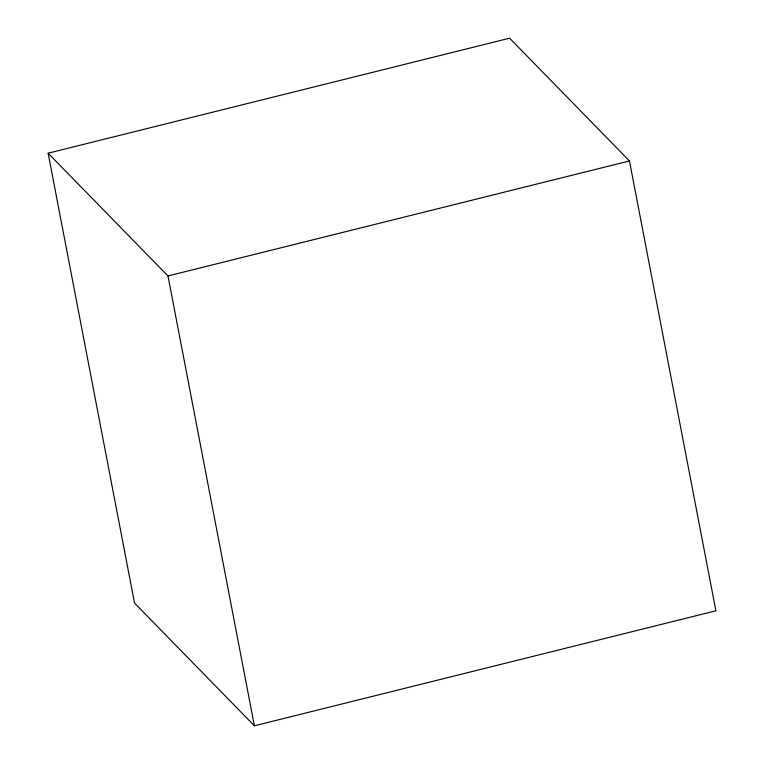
<?xml version="1.0" encoding="UTF-8"?>
<svg xmlns="http://www.w3.org/2000/svg" width="764" height="764" viewBox="0 0 764 764"><rect width="100%" height="100%" fill="white"/><g stroke="black" fill="none" stroke-linecap="round" stroke-linejoin="round"><path stroke-width="1.15" d="M48.113 153.201L509.607 38.2L629.469 160.956L715.887 610.799L254.393 725.8L134.531 603.044L48.113 153.201L167.975 275.957L254.393 725.8M167.975 275.957L629.469 160.956"/></g></svg>
